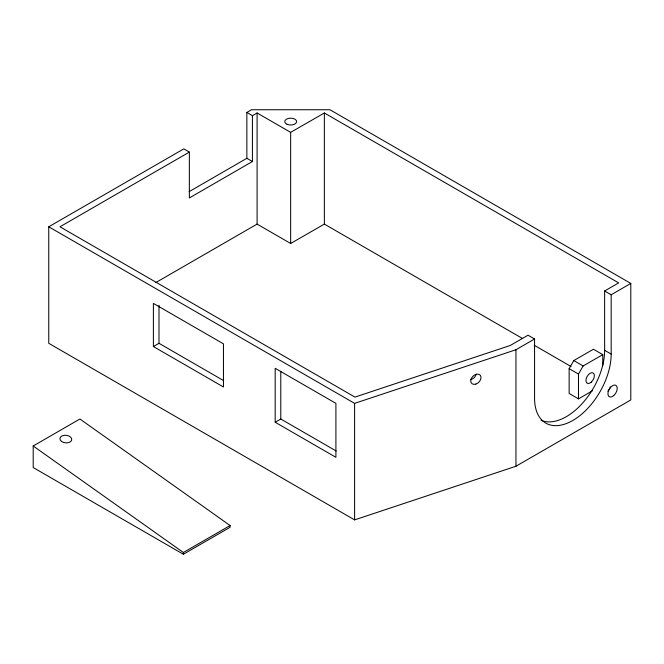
<?xml version="1.0" encoding="UTF-8"?>
<svg xmlns="http://www.w3.org/2000/svg" width="664" height="664" viewBox="0 0 664 664"><rect width="100%" height="100%" fill="white"/><g stroke="black" fill="none" stroke-linecap="round" stroke-linejoin="round"><path stroke-width="1" d="M592.363 390.847L578.485 398.865L569.139 393.47L569.139 368.653L573.812 360.56L593.433 349.239L602.771 354.634L602.771 365.706M578.485 398.865L578.485 374.048L583.15 365.955L602.771 354.634M246.859 112.465L251.49 109.743L329.966 109.743L630.8 283.428L630.8 399.944L515.953 466.244L354.601 519.887L48.754 343.305L48.754 226.789L183.795 148.877L189.356 152.089L189.356 197.938L252.42 161.526L252.42 115.677L246.859 112.465L246.859 158.314L189.124 191.647M189.356 152.089L59.959 226.789L354.941 397.097L510.276 345.463L528.029 335.212L534.57 338.989L534.57 398.325A54.174 31.274 -60 0 0 572.874 420.436A54.174 31.274 -60 0 0 611.179 354.095L611.179 294.758L630.8 283.428M252.42 115.677L257.092 112.98L290.658 132.36L324.364 112.98L618.657 282.889L604.638 290.981L604.638 350.318A54.174 31.274 -60 0 1 582.145 403.596A54.174 31.274 -60 0 1 541.077 420.271M155.841 282.557L257.092 224.1L290.658 243.481L324.364 224.1L522.576 338.532M153.392 346.542L223.461 386.996L223.461 343.844L153.392 303.39L153.392 346.542L158.995 343.305L223.677 380.646M33.2 445.984L79.912 419.009L230.084 525.523L230.084 527.282L183.372 554.257L33.2 467.556L33.2 445.984L183.372 552.498L183.372 554.257M275.187 422.254L335.909 457.313L335.909 403.372L275.187 368.312L275.187 422.254L280.789 419.017L336.158 450.981M48.754 226.789L354.601 403.372L515.953 349.737L534.57 338.989M183.372 552.498L230.084 525.523M604.638 290.981L611.179 294.758M604.638 350.318L611.179 354.095M246.859 158.314L252.42 161.526M573.812 360.56L583.15 365.955M534.238 345.272L571.007 366.495M569.139 368.653L578.485 374.048M515.953 349.737L515.953 466.244M354.601 403.372L354.601 519.887M324.364 112.98L324.364 224.1M290.658 132.36L290.658 243.481M280.789 371.3L280.789 419.017M257.092 112.98L257.092 224.1M158.995 305.291L158.995 343.305M610.357 386.838A6.607 3.818 -60 0 1 607.826 391.212M476.237 374.214A5.943 4.208 -44.9 0 1 470.593 379.65M61.636 441.51A5.943 3.801 6 0 0 71.563 440.431A5.943 3.801 6 0 0 64.325 435.302A5.943 3.801 6 0 0 61.636 441.51M591.25 382.157A5.943 3.436 -60 0 0 593.135 372.944A5.943 3.436 -60 0 0 586.096 379.185A5.943 3.436 -60 0 0 591.25 382.157M613.793 395.553A6.607 3.818 -60 0 0 615.885 385.319A6.607 3.818 -60 0 0 608.066 392.25A6.607 3.818 -60 0 0 613.793 395.553M287.064 124.309A5.943 3.436 0 0 0 296.576 122.035A5.943 3.436 0 0 0 288.4 118.416A5.943 3.436 0 0 0 287.064 124.309M475.88 384.091A5.943 4.208 -44.9 0 0 480.338 375.326A5.943 4.208 -44.9 0 0 471.415 378.297A5.943 4.208 -44.9 0 0 475.88 384.091"/></g></svg>
